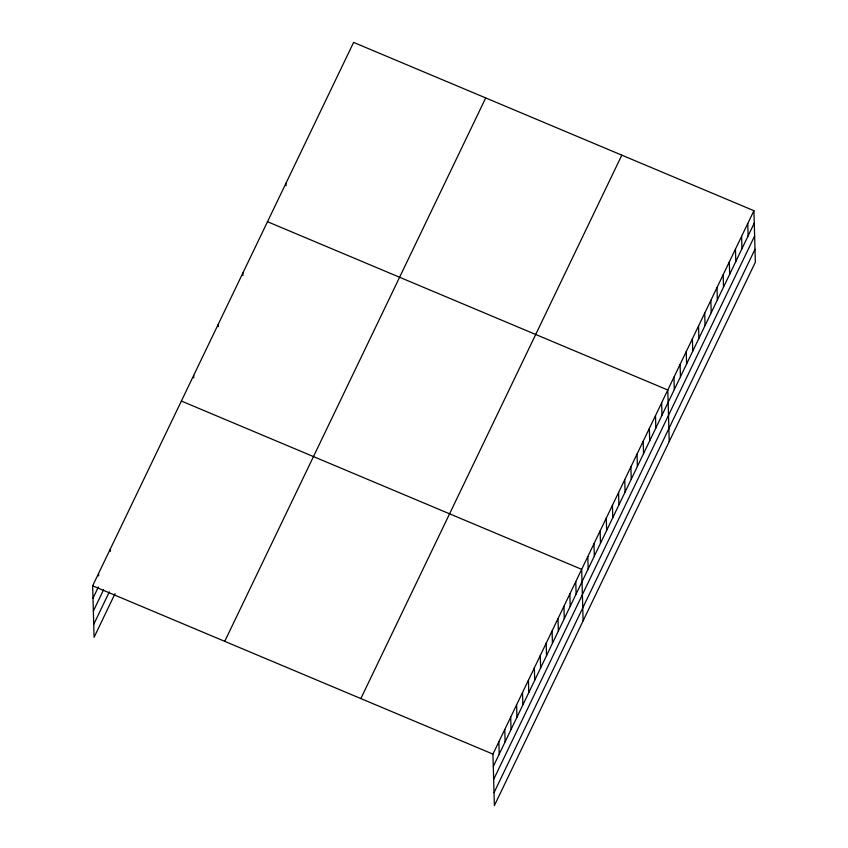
<?xml version="1.0" encoding="UTF-8"?>
<svg xmlns="http://www.w3.org/2000/svg" width="848" height="848" viewBox="0 0 848 848"><rect width="100%" height="100%" fill="white"/><g stroke="black" fill="none" stroke-linecap="round" stroke-linejoin="round"><path stroke-width="1.27" d="M115.052 593.632L94.086 637.304L92.644 585.809L353.616 42.4L753.914 210.696L755.356 262.191L494.384 805.6L492.942 754.105L753.914 210.696M92.983 598.19L98.368 586.996M93.344 611.101L103.562 589.826M93.715 624.393L109.318 591.925M224.741 641.342L485.713 97.933M360.845 698.572L621.817 155.163M493.292 766.486L754.264 223.077M493.653 779.397L754.625 235.988M494.024 792.689L754.996 249.28M267.502 221.72L667.8 390.016L669.231 441.511M181.377 401.051L581.675 569.347L583.117 620.842M92.644 585.809L492.942 754.105M747.766 223.501L748.116 235.892M741.618 236.316L741.958 248.697M735.46 249.121L735.81 261.502M729.312 261.937L729.662 274.317M723.164 274.741L723.503 287.122M717.005 287.546L717.355 299.938M710.857 300.362L711.207 312.742M704.709 313.166L705.048 325.547M698.551 325.982L698.9 338.363M692.403 338.787L692.752 351.167M686.255 351.591L686.594 363.983M680.096 364.407L680.446 376.788M673.948 377.212L674.298 389.592M661.641 402.832L661.991 415.213M655.493 415.637L655.843 428.028M649.345 428.452L649.685 440.833M643.187 441.257L643.537 453.638M637.039 454.062L637.389 466.453M630.891 466.877L631.23 479.258M624.732 479.682L625.082 492.063M618.584 492.497L618.934 504.878M612.436 505.302L612.775 517.683M606.278 518.107L606.627 530.498M600.13 530.922L600.479 543.303M593.982 543.727L594.321 556.108M587.823 556.542L588.173 568.923M575.76 581.664L576.11 594.045M569.845 593.982L570.185 606.362M563.931 606.299L564.27 618.68M558.016 618.616L558.355 630.997M552.101 630.933L552.44 643.314M546.186 643.25L546.525 655.631M540.271 655.568L540.611 667.948M534.346 667.885L534.696 680.266M528.431 680.202L528.781 692.583M522.516 692.519L522.866 704.9M516.602 704.836L516.951 717.217M510.687 717.154L511.037 729.534M504.772 729.471L505.122 741.852M498.857 741.788L499.207 754.169M285.956 183.295L286.02 185.776M242.888 272.961L242.963 275.441M218.286 324.201L218.349 326.671M193.673 375.431L193.747 377.911M110.388 548.857L110.463 551.338M98.559 573.492L98.622 575.972"/></g></svg>
